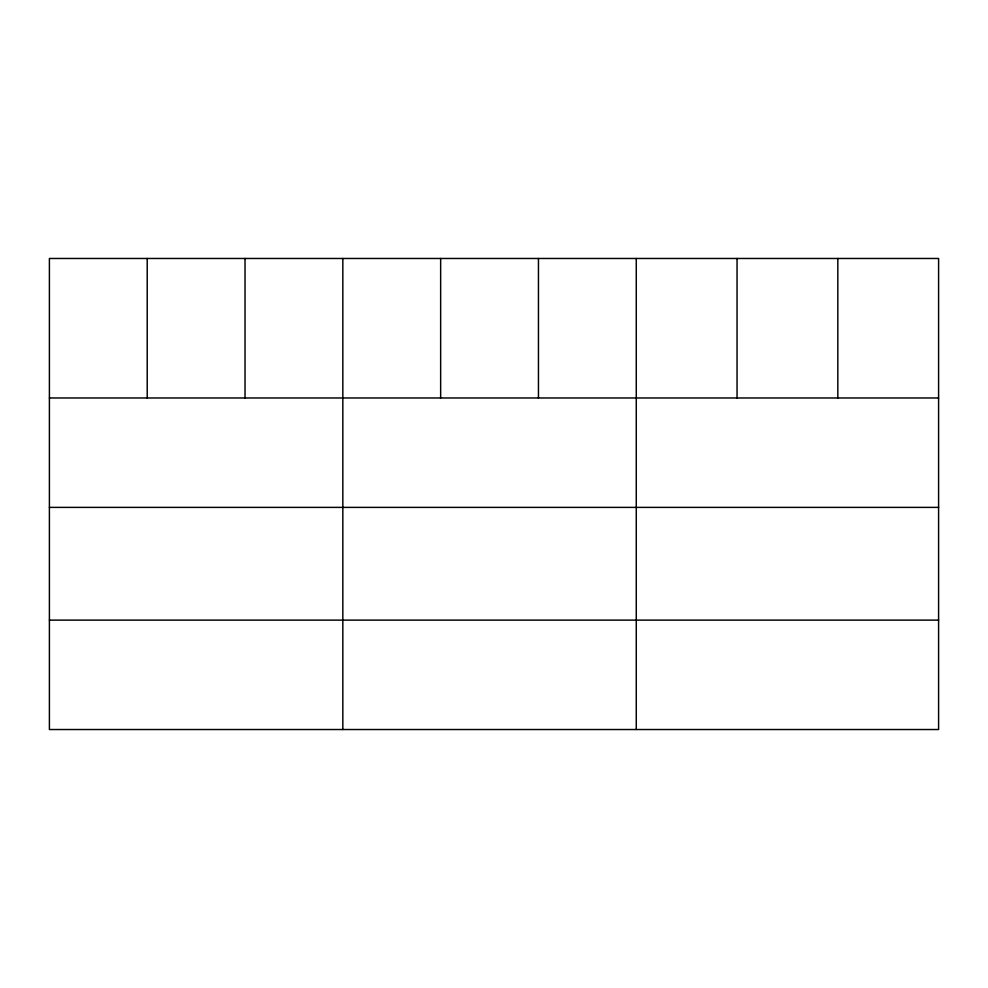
<?xml version="1.0" encoding="UTF-8"?>
<svg xmlns="http://www.w3.org/2000/svg" width="988" height="988" viewBox="0 0 988 988"><rect width="100%" height="100%" fill="white"/><g stroke="black" fill="none" stroke-linecap="round" stroke-linejoin="round"><path stroke-width="1.48" d="M938.6 507.387L938.6 258.473L49.4 258.473L49.4 729.527L938.6 729.527L938.6 507.387L49.4 507.387M49.4 397.979L938.6 397.979M49.4 620.118L938.6 620.118M837.824 258.473L837.824 397.979M737.048 258.473L737.048 397.979M636.272 258.473L636.272 729.527M538.46 258.473L538.46 397.979M440.648 258.473L440.648 397.979M342.836 258.473L342.836 729.527M245.024 258.473L245.024 397.979M147.212 258.473L147.212 397.979"/></g></svg>
